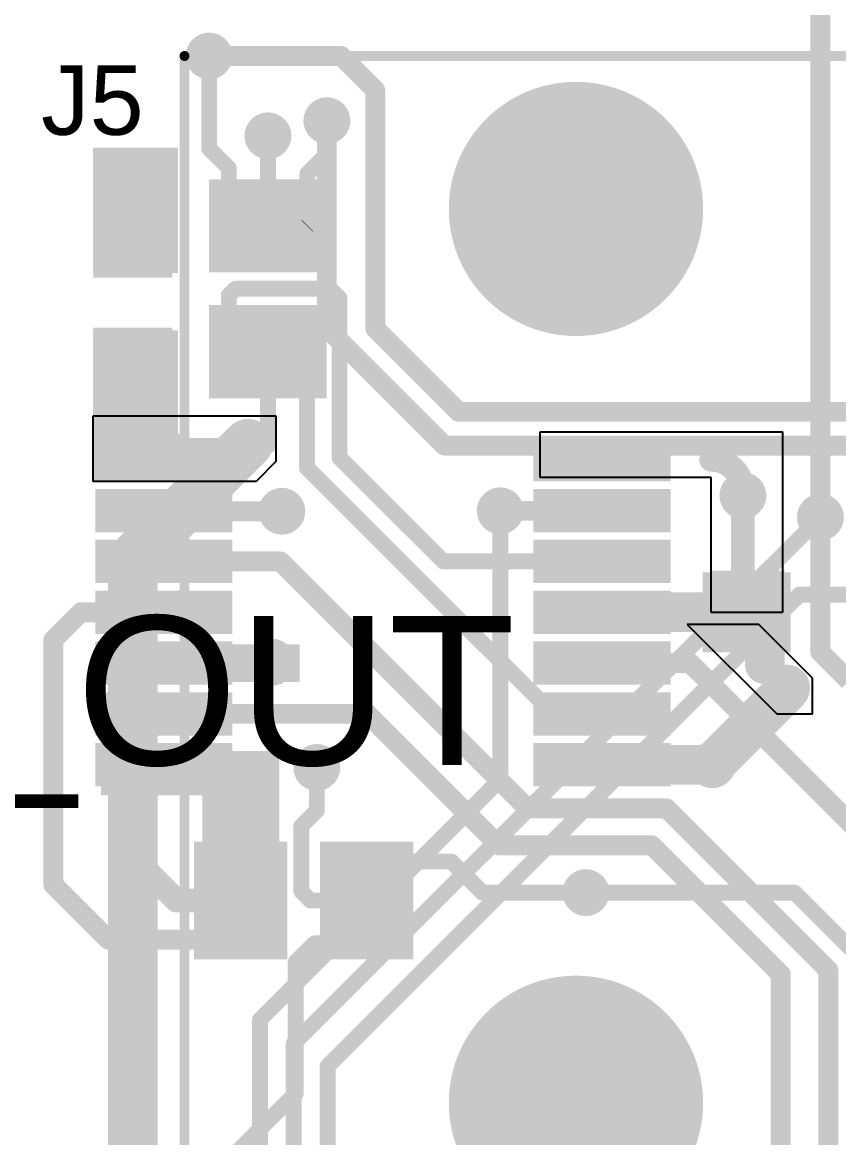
# Model space of a CAD drawing. Header units: millimetres. Extents: x -35.7 to 35.7, y -3.2 to 68.2.
# Drawn here: x -25.87 to -15.44, y 18.33 to 32.59 of the extents above; entities that cross this region are included whole.
import ezdxf

# ---------------------------------------------------------------- set-up
doc = ezdxf.new("R2010")
doc.units = ezdxf.units.MM
for name, color, linetype in [('BottomLayer', 5, 'Continuous'), ('BottomPaste', 16, 'Continuous'), ('BottomSolder', 6, 'Continuous'), ('PadHoleLayer', 156, 'Continuous'), ('TopLayer', 1, 'Continuous'), ('TopOverlay', 2, 'Continuous'), ('TopSolder', 216, 'Continuous'), ('ViaHoleLayer', 16, 'Continuous')]:
    doc.layers.add(name, color=color, linetype=linetype)
doc.styles.add('Arial', font='', dxfattribs={"height": 0.2})
doc.styles.get('Arial').set_extended_font_data('Arial')

# ---------------------------------------------------------------- blocks, each defined once
blk = doc.blocks.new('SOT_666_B_10')
at = {"layer": 'BottomLayer'}
for points in [[(-1.29999994, 0.6499986999999999), (-0.30999938, 0.6499986999999999), (-0.30999938, 0.3499993), (-1.29999994, 0.3499993)], [(0.30999938, 0.6499986999999999), (1.29999994, 0.6499986999999999), (1.29999994, 0.3499993), (0.30999938, 0.3499993)], [(-1.29999994, 0.14999716), (-0.30999938, 0.14999716), (-0.30999938, -0.15000224), (-1.29999994, -0.15000224)], [(0.30999938, 0.1499997), (1.29999994, 0.1499997), (1.29999994, -0.1499997), (0.30999938, -0.1499997)], [(-1.29999994, -0.35000184), (-0.30999938, -0.35000184), (-0.30999938, -0.65000124), (-1.29999994, -0.65000124)], [(0.30999938, -0.35000184), (1.29999994, -0.35000184), (1.29999994, -0.65000124), (0.30999938, -0.65000124)]]:
    blk.add_hatch(color=5, dxfattribs=at).paths.add_polyline_path(points)
at = {"layer": 'BottomPaste'}
for points in [[(-1.29999994, 0.6499986999999999), (-0.30999938, 0.6499986999999999), (-0.30999938, 0.3499993), (-1.29999994, 0.3499993)], [(0.30999938, 0.6499986999999999), (1.29999994, 0.6499986999999999), (1.29999994, 0.3499993), (0.30999938, 0.3499993)], [(-1.29999994, 0.14999716), (-0.30999938, 0.14999716), (-0.30999938, -0.15000224), (-1.29999994, -0.15000224)], [(0.30999938, 0.1499997), (1.29999994, 0.1499997), (1.29999994, -0.1499997), (0.30999938, -0.1499997)], [(-1.29999994, -0.35000184), (-0.30999938, -0.35000184), (-0.30999938, -0.65000124), (-1.29999994, -0.65000124)], [(0.30999938, -0.35000184), (1.29999994, -0.35000184), (1.29999994, -0.65000124), (0.30999938, -0.65000124)]]:
    blk.add_hatch(color=16, dxfattribs=at).paths.add_polyline_path(points)
at = {"layer": 'BottomSolder'}
for points in [[(-1.40159994, 0.7515987), (-0.20839938, 0.7515987), (-0.20839938, 0.2483993), (-1.40159994, 0.2483993)], [(0.20839938, 0.7515987), (1.40159994, 0.7515987), (1.40159994, 0.2483993), (0.20839938, 0.2483993)], [(-1.40159994, 0.25159716), (-0.20839938, 0.25159716), (-0.20839938, -0.25160224), (-1.40159994, -0.25160224)], [(0.20839938, 0.2515997), (1.40159994, 0.2515997), (1.40159994, -0.2515997), (0.20839938, -0.2515997)], [(-1.40159994, -0.24840184), (-0.20839938, -0.24840184), (-0.20839938, -0.75160124), (-1.40159994, -0.75160124)], [(0.20839938, -0.24840184), (1.40159994, -0.24840184), (1.40159994, -0.75160124), (0.20839938, -0.75160124)]]:
    blk.add_hatch(color=6, dxfattribs=at).paths.add_polyline_path(points)
blk = doc.blocks.new('SOT_666_B_11')
at = {"layer": 'BottomLayer'}
for points in [[(-1.29999994, 0.6499986999999999), (-0.30999938, 0.6499986999999999), (-0.30999938, 0.3499993), (-1.29999994, 0.3499993)], [(0.30999938, 0.6499986999999999), (1.29999994, 0.6499986999999999), (1.29999994, 0.3499993), (0.30999938, 0.3499993)], [(-1.29999994, 0.14999716), (-0.30999938, 0.14999716), (-0.30999938, -0.15000224), (-1.29999994, -0.15000224)], [(0.30999938, 0.1499997), (1.29999994, 0.1499997), (1.29999994, -0.1499997), (0.30999938, -0.1499997)], [(-1.29999994, -0.35000184), (-0.30999938, -0.35000184), (-0.30999938, -0.65000124), (-1.29999994, -0.65000124)], [(0.30999938, -0.35000184), (1.29999994, -0.35000184), (1.29999994, -0.65000124), (0.30999938, -0.65000124)]]:
    blk.add_hatch(color=5, dxfattribs=at).paths.add_polyline_path(points)
at = {"layer": 'BottomPaste'}
for points in [[(-1.29999994, 0.6499986999999999), (-0.30999938, 0.6499986999999999), (-0.30999938, 0.3499993), (-1.29999994, 0.3499993)], [(0.30999938, 0.6499986999999999), (1.29999994, 0.6499986999999999), (1.29999994, 0.3499993), (0.30999938, 0.3499993)], [(-1.29999994, 0.14999716), (-0.30999938, 0.14999716), (-0.30999938, -0.15000224), (-1.29999994, -0.15000224)], [(0.30999938, 0.1499997), (1.29999994, 0.1499997), (1.29999994, -0.1499997), (0.30999938, -0.1499997)], [(-1.29999994, -0.35000184), (-0.30999938, -0.35000184), (-0.30999938, -0.65000124), (-1.29999994, -0.65000124)], [(0.30999938, -0.35000184), (1.29999994, -0.35000184), (1.29999994, -0.65000124), (0.30999938, -0.65000124)]]:
    blk.add_hatch(color=16, dxfattribs=at).paths.add_polyline_path(points)
at = {"layer": 'BottomSolder'}
for points in [[(-1.40159994, 0.7515987), (-0.20839938, 0.7515987), (-0.20839938, 0.2483993), (-1.40159994, 0.2483993)], [(0.20839938, 0.7515987), (1.40159994, 0.7515987), (1.40159994, 0.2483993), (0.20839938, 0.2483993)], [(-1.40159994, 0.25159716), (-0.20839938, 0.25159716), (-0.20839938, -0.25160224), (-1.40159994, -0.25160224)], [(0.20839938, 0.2515997), (1.40159994, 0.2515997), (1.40159994, -0.2515997), (0.20839938, -0.2515997)], [(-1.40159994, -0.24840184), (-0.20839938, -0.24840184), (-0.20839938, -0.75160124), (-1.40159994, -0.75160124)], [(0.20839938, -0.24840184), (1.40159994, -0.24840184), (1.40159994, -0.75160124), (0.20839938, -0.75160124)]]:
    blk.add_hatch(color=6, dxfattribs=at).paths.add_polyline_path(points)
blk = doc.blocks.new('SN74LVTH125PWR_B_25')
at = {"layer": 'BottomLayer'}
for points in [[(-3.57499666, 2.12499829), (-2.02499722, 2.12499829), (-2.02499722, 1.77499899), (-3.57499666, 1.77499899)], [(2.0250023, 2.12499829), (3.575001739999999, 2.12499829), (3.575001739999999, 1.77499899), (2.0250023, 1.77499899)], [(-3.57499666, 1.47499959), (-2.02499722, 1.47499959), (-2.02499722, 1.12500029), (-3.57499666, 1.12500029)], [(2.0250023, 1.47499705), (3.575001739999999, 1.47499705), (3.575001739999999, 1.12499775), (2.0250023, 1.12499775)], [(-3.57499666, 0.82499835), (-2.02499722, 0.82499835), (-2.02499722, 0.4749990499999999), (-3.57499666, 0.4749990499999999)], [(2.0250023, 0.82499835), (3.575001739999999, 0.82499835), (3.575001739999999, 0.4749990499999999), (2.0250023, 0.4749990499999999)], [(-3.57499666, 0.17499965), (-2.02499722, 0.17499965), (-2.02499722, -0.17499965), (-3.57499666, -0.17499965)], [(2.0250023, 0.17499711), (3.575001739999999, 0.17499711), (3.575001739999999, -0.17500219), (2.0250023, -0.17500219)], [(-3.57499666, -0.47500159), (-2.02499722, -0.47500159), (-2.02499722, -0.8250008899999999), (-3.57499666, -0.8250008899999999)], [(2.0250023, -0.47500159), (3.575001739999999, -0.47500159), (3.575001739999999, -0.8250008899999999), (2.0250023, -0.8250008899999999)], [(-3.57499666, -1.12500029), (-2.02499722, -1.12500029), (-2.02499722, -1.47499959), (-3.57499666, -1.47499959)], [(2.0250023, -1.12500283), (3.575001739999999, -1.12500283), (3.575001739999999, -1.47500213), (2.0250023, -1.47500213)], [(-3.57499666, -1.77500153), (-2.02499722, -1.77500153), (-2.02499722, -2.12500083), (-3.57499666, -2.12500083)], [(2.0250023, -1.77500153), (3.575001739999999, -1.77500153), (3.575001739999999, -2.12500083), (2.0250023, -2.12500083)]]:
    blk.add_hatch(color=5, dxfattribs=at).paths.add_polyline_path(points)
at = {"layer": 'BottomPaste'}
for points in [[(-3.57499666, 2.12499829), (-2.02499722, 2.12499829), (-2.02499722, 1.77499899), (-3.57499666, 1.77499899)], [(2.0250023, 2.12499829), (3.575001739999999, 2.12499829), (3.575001739999999, 1.77499899), (2.0250023, 1.77499899)], [(-3.57499666, 1.47499959), (-2.02499722, 1.47499959), (-2.02499722, 1.12500029), (-3.57499666, 1.12500029)], [(2.0250023, 1.47499705), (3.575001739999999, 1.47499705), (3.575001739999999, 1.12499775), (2.0250023, 1.12499775)], [(-3.57499666, 0.82499835), (-2.02499722, 0.82499835), (-2.02499722, 0.4749990499999999), (-3.57499666, 0.4749990499999999)], [(2.0250023, 0.82499835), (3.575001739999999, 0.82499835), (3.575001739999999, 0.4749990499999999), (2.0250023, 0.4749990499999999)], [(-3.57499666, 0.17499965), (-2.02499722, 0.17499965), (-2.02499722, -0.17499965), (-3.57499666, -0.17499965)], [(2.0250023, 0.17499711), (3.575001739999999, 0.17499711), (3.575001739999999, -0.17500219), (2.0250023, -0.17500219)], [(-3.57499666, -0.47500159), (-2.02499722, -0.47500159), (-2.02499722, -0.8250008899999999), (-3.57499666, -0.8250008899999999)], [(2.0250023, -0.47500159), (3.575001739999999, -0.47500159), (3.575001739999999, -0.8250008899999999), (2.0250023, -0.8250008899999999)], [(-3.57499666, -1.12500029), (-2.02499722, -1.12500029), (-2.02499722, -1.47499959), (-3.57499666, -1.47499959)], [(2.0250023, -1.12500283), (3.575001739999999, -1.12500283), (3.575001739999999, -1.47500213), (2.0250023, -1.47500213)], [(-3.57499666, -1.77500153), (-2.02499722, -1.77500153), (-2.02499722, -2.12500083), (-3.57499666, -2.12500083)], [(2.0250023, -1.77500153), (3.575001739999999, -1.77500153), (3.575001739999999, -2.12500083), (2.0250023, -2.12500083)]]:
    blk.add_hatch(color=16, dxfattribs=at).paths.add_polyline_path(points)
at = {"layer": 'BottomSolder'}
for points in [[(-3.67659666, 2.22659829), (-1.92339722, 2.22659829), (-1.92339722, 1.67339899), (-3.67659666, 1.67339899)], [(1.9234023, 2.22659829), (3.67660174, 2.22659829), (3.67660174, 1.67339899), (1.9234023, 1.67339899)], [(-3.67659666, 1.57659959), (-1.92339722, 1.57659959), (-1.92339722, 1.02340029), (-3.67659666, 1.02340029)], [(1.9234023, 1.57659705), (3.67660174, 1.57659705), (3.67660174, 1.02339775), (1.9234023, 1.02339775)], [(-3.67659666, 0.9265983499999999), (-1.92339722, 0.9265983499999999), (-1.92339722, 0.37339905), (-3.67659666, 0.37339905)], [(1.9234023, 0.9265983499999999), (3.67660174, 0.9265983499999999), (3.67660174, 0.37339905), (1.9234023, 0.37339905)], [(-3.67659666, 0.27659965), (-1.92339722, 0.27659965), (-1.92339722, -0.27659965), (-3.67659666, -0.27659965)], [(1.9234023, 0.27659711), (3.67660174, 0.27659711), (3.67660174, -0.27660219), (1.9234023, -0.27660219)], [(-3.67659666, -0.3734015899999999), (-1.92339722, -0.3734015899999999), (-1.92339722, -0.92660089), (-3.67659666, -0.92660089)], [(1.9234023, -0.3734015899999999), (3.67660174, -0.3734015899999999), (3.67660174, -0.92660089), (1.9234023, -0.92660089)], [(-3.67659666, -1.02340029), (-1.92339722, -1.02340029), (-1.92339722, -1.57659959), (-3.67659666, -1.57659959)], [(1.9234023, -1.02340283), (3.67660174, -1.02340283), (3.67660174, -1.57660213), (1.9234023, -1.57660213)], [(-3.67659666, -1.67340153), (-1.92339722, -1.67340153), (-1.92339722, -2.22660083), (-3.67659666, -2.22660083)], [(1.9234023, -1.67340153), (3.67660174, -1.67340153), (3.67660174, -2.22660083), (1.9234023, -2.22660083)]]:
    blk.add_hatch(color=6, dxfattribs=at).paths.add_polyline_path(points)
blk = doc.blocks.new('SOT_23_B_26')
at = {"layer": 'BottomLayer'}
for points in [[(-1.36000109, 1.46000089), (-0.54000019, 1.46000089), (-0.54000019, 0.54000019), (-1.36000109, 0.54000019)], [(0.54000019, 1.46000089), (1.36000109, 1.46000089), (1.36000109, 0.54000019), (0.54000019, 0.54000019)], [(-0.41000045, -0.54000019), (0.41000045, -0.54000019), (0.41000045, -1.46000089), (-0.41000045, -1.46000089)]]:
    blk.add_hatch(color=5, dxfattribs=at).paths.add_polyline_path(points)
at = {"layer": 'BottomPaste'}
for points in [[(-1.36000109, 1.46000089), (-0.54000019, 1.46000089), (-0.54000019, 0.54000019), (-1.36000109, 0.54000019)], [(0.54000019, 1.46000089), (1.36000109, 1.46000089), (1.36000109, 0.54000019), (0.54000019, 0.54000019)], [(-0.41000045, -0.54000019), (0.41000045, -0.54000019), (0.41000045, -1.46000089), (-0.41000045, -1.46000089)]]:
    blk.add_hatch(color=16, dxfattribs=at).paths.add_polyline_path(points)
at = {"layer": 'BottomSolder'}
for points in [[(-1.46160109, 1.56160089), (-0.43840019, 1.56160089), (-0.43840019, 0.43840019), (-1.46160109, 0.43840019)], [(0.43840019, 1.56160089), (1.46160109, 1.56160089), (1.46160109, 0.43840019), (0.43840019, 0.43840019)], [(-0.51160045, -0.43840019), (0.51160045, -0.43840019), (0.51160045, -1.56160089), (-0.51160045, -1.56160089)]]:
    blk.add_hatch(color=6, dxfattribs=at).paths.add_polyline_path(points)
blk = doc.blocks.new('0855115001_58')
at = {"layer": 'BottomSolder'}
h = blk.add_hatch(color=6, dxfattribs=at)
edge = h.paths.add_edge_path()
edge.add_arc((-5.715, -4.444999999999999), 0.1016, 0, 360)
h = blk.add_hatch(color=6, dxfattribs=at)
edge = h.paths.add_edge_path()
edge.add_arc((5.715, -4.444999999999999), 0.1016, 0, 360)
at = {"layer": 'PadHoleLayer'}
h = blk.add_hatch(color=156, dxfattribs=at)
edge = h.paths.add_edge_path()
edge.add_arc((-5.715, -4.444999999999999), 1.62500056, 0, 360)
h = blk.add_hatch(color=156, dxfattribs=at)
edge = h.paths.add_edge_path()
edge.add_arc((5.715, -4.444999999999999), 1.62500056, 0, 360)
at = {"layer": 'TopSolder'}
h = blk.add_hatch(color=216, dxfattribs=at)
edge = h.paths.add_edge_path()
edge.add_arc((-5.715, -4.444999999999999), 0.1016, 0, 360)
h = blk.add_hatch(color=216, dxfattribs=at)
edge = h.paths.add_edge_path()
edge.add_arc((5.715, -4.444999999999999), 0.1016, 0, 360)
at = {"layer": 'TopOverlay', "const_width": 0.127}
for points in [[(-7.670799999999999, -9.448799999999999), (-7.670799999999999, 5.715)], [(7.6454, -9.448799999999999), (-7.670799999999999, -9.448799999999999)]]:
    blk.add_lwpolyline(points, dxfattribs=at)
at = {"layer": 'TopOverlay', "const_width": 0.0635}
blk.add_lwpolyline([(-7.70255, -9.448799999999999, 1), (-7.63905, -9.448799999999999, 1)], format="xyb", close=True, dxfattribs=at)
blk.add_lwpolyline([(-7.70255, -9.448799999999999, 1), (-7.63905, -9.448799999999999, 1)], format="xyb", close=True, dxfattribs=at)
blk = doc.blocks.new('CAP_0603_B_86')
at = {"layer": 'BottomLayer'}
for points in [[(-1.143, -0.4445), (-1.143, 0.4445), (-0.3809999999999999, 0.4445), (-0.3809999999999999, -0.4445)], [(0.3809999999999999, -0.4445), (0.3809999999999999, 0.4445), (1.143, 0.4445), (1.143, -0.4445)]]:
    blk.add_hatch(color=5, dxfattribs=at).paths.add_polyline_path(points)
at = {"layer": 'BottomPaste'}
for points in [[(-1.143, -0.4445), (-1.143, 0.4445), (-0.3809999999999999, 0.4445), (-0.3809999999999999, -0.4445)], [(0.3809999999999999, -0.4445), (0.3809999999999999, 0.4445), (1.143, 0.4445), (1.143, -0.4445)]]:
    blk.add_hatch(color=16, dxfattribs=at).paths.add_polyline_path(points)
at = {"layer": 'BottomSolder'}
for points in [[(-1.20299988, -0.50449988), (-1.20299988, 0.50449988), (-0.3210001199999999, 0.50449988), (-0.3210001199999999, -0.50449988)], [(0.3210001199999999, -0.50449988), (0.3210001199999999, 0.50449988), (1.20299988, 0.50449988), (1.20299988, -0.50449988)]]:
    blk.add_hatch(color=6, dxfattribs=at).paths.add_polyline_path(points)

msp = doc.modelspace()

# ---------------------------------------------------------------- hatches: boundary and pattern name
at = {"layer": 'BottomLayer'}
h = msp.add_hatch(color=5, dxfattribs=at)
edge = h.paths.add_edge_path()
edge.add_arc((-23.4848146, 32.1612006), 0.2999994, 0, 360)
h = msp.add_hatch(color=5, dxfattribs=at)
edge = h.paths.add_edge_path()
edge.add_arc((-21.97963854, 31.33382608), 0.2999994, 0, 360)
h = msp.add_hatch(color=5, dxfattribs=at)
edge = h.paths.add_edge_path()
edge.add_arc((-22.73300254, 31.14039746), 0.2999994, 0, 360)
for points in [[(-23.8840137, 29.38779746), (-23.8840137, 30.98799746), (-24.96819746, 30.98799746), (-24.96819746, 29.38779746)], [(-23.88401624, 26.72299202), (-23.88401624, 28.65119746), (-24.9682, 28.65119746), (-24.9682, 26.72299202)], [(-17.0688, 24.638), (-16.129, 24.638), (-16.129, 25.5778), (-17.0688, 25.5778)], [(-24.8666, 24.1554), (-22.3266, 24.1554), (-22.3266, 24.638), (-24.8666, 24.638)], [(-24.8666, 22.7076), (-22.58580192, 22.7076), (-22.58580192, 23.2732072), (-24.8666, 23.2732072)], [(-23.5712, 21.71140184), (-22.58580192, 21.71140184), (-22.58580192, 23.2732072), (-23.5712, 23.2732072)], [(-20.97579498, 21.0114007), (-22.03978574, 21.0114007), (-22.03978574, 20.67560254), (-20.97579498, 20.67560254)]]:
    msp.add_hatch(color=5, dxfattribs=at).paths.add_polyline_path(points)
h = msp.add_hatch(color=5, dxfattribs=at)
edge = h.paths.add_edge_path()
edge.add_arc((-24.4348, 30.6324), 0.2999994, 0, 360)
h = msp.add_hatch(color=5, dxfattribs=at)
edge = h.paths.add_edge_path()
edge.add_arc((-22.987, 27.2034), 0.2999994, 0, 360)
h = msp.add_hatch(color=5, dxfattribs=at)
edge = h.paths.add_edge_path()
edge.add_arc((-16.6624, 26.53977166), 0.2999994, 0, 360)
h = msp.add_hatch(color=5, dxfattribs=at)
edge = h.paths.add_edge_path()
edge.add_arc((-22.5552, 26.3398), 0.2999994, 0, 360)
h = msp.add_hatch(color=5, dxfattribs=at)
edge = h.paths.add_edge_path()
edge.add_arc((-19.76413116, 26.34527624), 0.2999994, 0, 360)
h = msp.add_hatch(color=5, dxfattribs=at)
edge = h.paths.add_edge_path()
edge.add_arc((-15.6718, 26.2636), 0.2999994, 0, 360)
h = msp.add_hatch(color=5, dxfattribs=at)
edge = h.paths.add_edge_path()
edge.add_arc((-22.6822, 24.4094), 0.2999994, 0, 360)
h = msp.add_hatch(color=5, dxfattribs=at)
edge = h.paths.add_edge_path()
edge.add_arc((-16.1036, 24.0792), 0.2999994, 0, 360)
h = msp.add_hatch(color=5, dxfattribs=at)
edge = h.paths.add_edge_path()
edge.add_arc((-17.05250336, 23.09820882), 0.2999994, 0, 360)
h = msp.add_hatch(color=5, dxfattribs=at)
edge = h.paths.add_edge_path()
edge.add_arc((-22.10799998, 23.0632), 0.2999994, 0, 360)
h = msp.add_hatch(color=5, dxfattribs=at)
edge = h.paths.add_edge_path()
edge.add_arc((-24.4602, 21.9202), 0.2999994, 0, 360)
h = msp.add_hatch(color=5, dxfattribs=at)
edge = h.paths.add_edge_path()
edge.add_arc((-18.669, 21.463), 0.2999994, 0, 360)
at = {"layer": 'BottomSolder'}
h = msp.add_hatch(color=6, dxfattribs=at)
edge = h.paths.add_edge_path()
edge.add_arc((-23.4848146, 32.1612006), 0.1499997, 0, 360)
h = msp.add_hatch(color=6, dxfattribs=at)
edge = h.paths.add_edge_path()
edge.add_arc((-21.97963854, 31.33382608), 0.1499997, 0, 360)
h = msp.add_hatch(color=6, dxfattribs=at)
edge = h.paths.add_edge_path()
edge.add_arc((-22.73300254, 31.14039746), 0.1499997, 0, 360)
h = msp.add_hatch(color=6, dxfattribs=at)
edge = h.paths.add_edge_path()
edge.add_arc((-24.4348, 30.6324), 0.1499997, 0, 360)
h = msp.add_hatch(color=6, dxfattribs=at)
edge = h.paths.add_edge_path()
edge.add_arc((-22.987, 27.2034), 0.1499997, 0, 360)
h = msp.add_hatch(color=6, dxfattribs=at)
edge = h.paths.add_edge_path()
edge.add_arc((-16.6624, 26.53977166), 0.1499997, 0, 360)
h = msp.add_hatch(color=6, dxfattribs=at)
edge = h.paths.add_edge_path()
edge.add_arc((-22.5552, 26.3398), 0.1499997, 0, 360)
h = msp.add_hatch(color=6, dxfattribs=at)
edge = h.paths.add_edge_path()
edge.add_arc((-19.76413116, 26.34527624), 0.1499997, 0, 360)
h = msp.add_hatch(color=6, dxfattribs=at)
edge = h.paths.add_edge_path()
edge.add_arc((-15.6718, 26.2636), 0.1499997, 0, 360)
h = msp.add_hatch(color=6, dxfattribs=at)
edge = h.paths.add_edge_path()
edge.add_arc((-22.6822, 24.4094), 0.1499997, 0, 360)
h = msp.add_hatch(color=6, dxfattribs=at)
edge = h.paths.add_edge_path()
edge.add_arc((-16.1036, 24.0792), 0.1499997, 0, 360)
h = msp.add_hatch(color=6, dxfattribs=at)
edge = h.paths.add_edge_path()
edge.add_arc((-22.10799998, 23.0632), 0.1499997, 0, 360)
h = msp.add_hatch(color=6, dxfattribs=at)
edge = h.paths.add_edge_path()
edge.add_arc((-17.05250336, 23.09820882), 0.1499997, 0, 360)
h = msp.add_hatch(color=6, dxfattribs=at)
edge = h.paths.add_edge_path()
edge.add_arc((-24.4602, 21.9202), 0.1499997, 0, 360)
h = msp.add_hatch(color=6, dxfattribs=at)
edge = h.paths.add_edge_path()
edge.add_arc((-18.669, 21.463), 0.1499997, 0, 360)
at = {"layer": 'TopLayer'}
h = msp.add_hatch(color=1, dxfattribs=at)
edge = h.paths.add_edge_path()
edge.add_arc((-23.4848146, 32.1612006), 0.2999994, 0, 360)
h = msp.add_hatch(color=1, dxfattribs=at)
edge = h.paths.add_edge_path()
edge.add_arc((-21.97963854, 31.33382608), 0.2999994, 0, 360)
h = msp.add_hatch(color=1, dxfattribs=at)
edge = h.paths.add_edge_path()
edge.add_arc((-22.73300254, 31.14039746), 0.2999994, 0, 360)
h = msp.add_hatch(color=1, dxfattribs=at)
edge = h.paths.add_edge_path()
edge.add_arc((-24.4348, 30.6324), 0.2999994, 0, 360)
h = msp.add_hatch(color=1, dxfattribs=at)
edge = h.paths.add_edge_path()
edge.add_arc((-22.987, 27.2034), 0.2999994, 0, 360)
h = msp.add_hatch(color=1, dxfattribs=at)
edge = h.paths.add_edge_path()
edge.add_arc((-16.6624, 26.53977166), 0.2999994, 0, 360)
h = msp.add_hatch(color=1, dxfattribs=at)
edge = h.paths.add_edge_path()
edge.add_arc((-22.5552, 26.3398), 0.2999994, 0, 360)
h = msp.add_hatch(color=1, dxfattribs=at)
edge = h.paths.add_edge_path()
edge.add_arc((-19.76413116, 26.34527624), 0.2999994, 0, 360)
h = msp.add_hatch(color=1, dxfattribs=at)
edge = h.paths.add_edge_path()
edge.add_arc((-15.6718, 26.2636), 0.2999994, 0, 360)
h = msp.add_hatch(color=1, dxfattribs=at)
edge = h.paths.add_edge_path()
edge.add_arc((-22.6822, 24.4094), 0.2999994, 0, 360)
h = msp.add_hatch(color=1, dxfattribs=at)
edge = h.paths.add_edge_path()
edge.add_arc((-16.1036, 24.0792), 0.2999994, 0, 360)
h = msp.add_hatch(color=1, dxfattribs=at)
edge = h.paths.add_edge_path()
edge.add_arc((-17.05250336, 23.09820882), 0.2999994, 0, 360)
h = msp.add_hatch(color=1, dxfattribs=at)
edge = h.paths.add_edge_path()
edge.add_arc((-22.10799998, 23.0632), 0.2999994, 0, 360)
h = msp.add_hatch(color=1, dxfattribs=at)
edge = h.paths.add_edge_path()
edge.add_arc((-24.4602, 21.9202), 0.2999994, 0, 360)
h = msp.add_hatch(color=1, dxfattribs=at)
edge = h.paths.add_edge_path()
edge.add_arc((-18.669, 21.463), 0.2999994, 0, 360)
at = {"layer": 'TopSolder'}
h = msp.add_hatch(color=216, dxfattribs=at)
edge = h.paths.add_edge_path()
edge.add_arc((-23.4848146, 32.1612006), 0.1499997, 0, 360)
h = msp.add_hatch(color=216, dxfattribs=at)
edge = h.paths.add_edge_path()
edge.add_arc((-21.97963854, 31.33382608), 0.1499997, 0, 360)
h = msp.add_hatch(color=216, dxfattribs=at)
edge = h.paths.add_edge_path()
edge.add_arc((-22.73300254, 31.14039746), 0.1499997, 0, 360)
h = msp.add_hatch(color=216, dxfattribs=at)
edge = h.paths.add_edge_path()
edge.add_arc((-24.4348, 30.6324), 0.1499997, 0, 360)
h = msp.add_hatch(color=216, dxfattribs=at)
edge = h.paths.add_edge_path()
edge.add_arc((-22.987, 27.2034), 0.1499997, 0, 360)
h = msp.add_hatch(color=216, dxfattribs=at)
edge = h.paths.add_edge_path()
edge.add_arc((-16.6624, 26.53977166), 0.1499997, 0, 360)
h = msp.add_hatch(color=216, dxfattribs=at)
edge = h.paths.add_edge_path()
edge.add_arc((-22.5552, 26.3398), 0.1499997, 0, 360)
h = msp.add_hatch(color=216, dxfattribs=at)
edge = h.paths.add_edge_path()
edge.add_arc((-19.76413116, 26.34527624), 0.1499997, 0, 360)
h = msp.add_hatch(color=216, dxfattribs=at)
edge = h.paths.add_edge_path()
edge.add_arc((-15.6718, 26.2636), 0.1499997, 0, 360)
h = msp.add_hatch(color=216, dxfattribs=at)
edge = h.paths.add_edge_path()
edge.add_arc((-22.6822, 24.4094), 0.1499997, 0, 360)
h = msp.add_hatch(color=216, dxfattribs=at)
edge = h.paths.add_edge_path()
edge.add_arc((-16.1036, 24.0792), 0.1499997, 0, 360)
h = msp.add_hatch(color=216, dxfattribs=at)
edge = h.paths.add_edge_path()
edge.add_arc((-22.10799998, 23.0632), 0.1499997, 0, 360)
h = msp.add_hatch(color=216, dxfattribs=at)
edge = h.paths.add_edge_path()
edge.add_arc((-17.05250336, 23.09820882), 0.1499997, 0, 360)
h = msp.add_hatch(color=216, dxfattribs=at)
edge = h.paths.add_edge_path()
edge.add_arc((-24.4602, 21.9202), 0.1499997, 0, 360)
h = msp.add_hatch(color=216, dxfattribs=at)
edge = h.paths.add_edge_path()
edge.add_arc((-18.669, 21.463), 0.1499997, 0, 360)
at = {"layer": 'ViaHoleLayer'}
h = msp.add_hatch(color=16, dxfattribs=at)
edge = h.paths.add_edge_path()
edge.add_arc((-23.4848146, 32.1612006), 0.1499997, 0, 360)
h = msp.add_hatch(color=16, dxfattribs=at)
edge = h.paths.add_edge_path()
edge.add_arc((-21.97963854, 31.33382608), 0.1499997, 0, 360)
h = msp.add_hatch(color=16, dxfattribs=at)
edge = h.paths.add_edge_path()
edge.add_arc((-22.73300254, 31.14039746), 0.1499997, 0, 360)
h = msp.add_hatch(color=16, dxfattribs=at)
edge = h.paths.add_edge_path()
edge.add_arc((-24.4348, 30.6324), 0.1499997, 0, 360)
h = msp.add_hatch(color=16, dxfattribs=at)
edge = h.paths.add_edge_path()
edge.add_arc((-22.987, 27.2034), 0.1499997, 0, 360)
h = msp.add_hatch(color=16, dxfattribs=at)
edge = h.paths.add_edge_path()
edge.add_arc((-16.6624, 26.53977166), 0.1499997, 0, 360)
h = msp.add_hatch(color=16, dxfattribs=at)
edge = h.paths.add_edge_path()
edge.add_arc((-22.5552, 26.3398), 0.1499997, 0, 360)
h = msp.add_hatch(color=16, dxfattribs=at)
edge = h.paths.add_edge_path()
edge.add_arc((-19.76413116, 26.34527624), 0.1499997, 0, 360)
h = msp.add_hatch(color=16, dxfattribs=at)
edge = h.paths.add_edge_path()
edge.add_arc((-15.6718, 26.2636), 0.1499997, 0, 360)
h = msp.add_hatch(color=16, dxfattribs=at)
edge = h.paths.add_edge_path()
edge.add_arc((-22.6822, 24.4094), 0.1499997, 0, 360)
h = msp.add_hatch(color=16, dxfattribs=at)
edge = h.paths.add_edge_path()
edge.add_arc((-16.1036, 24.0792), 0.1499997, 0, 360)
h = msp.add_hatch(color=16, dxfattribs=at)
edge = h.paths.add_edge_path()
edge.add_arc((-22.10799998, 23.0632), 0.1499997, 0, 360)
h = msp.add_hatch(color=16, dxfattribs=at)
edge = h.paths.add_edge_path()
edge.add_arc((-17.05250336, 23.09820882), 0.1499997, 0, 360)
h = msp.add_hatch(color=16, dxfattribs=at)
edge = h.paths.add_edge_path()
edge.add_arc((-24.4602, 21.9202), 0.1499997, 0, 360)
h = msp.add_hatch(color=16, dxfattribs=at)
edge = h.paths.add_edge_path()
edge.add_arc((-18.669, 21.463), 0.1499997, 0, 360)

# ---------------------------------------------------------------- linework, layer by layer
at = {"layer": 'BottomLayer'}
for p, q in [((-24.9682, 27.4574), (-24.9682, 27.559)), ((-24.9682, 27.559), (-22.6314, 27.559)), ((-22.6314, 27.559), (-22.6314, 26.9748)), ((-24.9682, 26.7208), (-24.9682, 27.4574)), ((-19.2532, 26.7716), (-19.2532, 27.3558)), ((-19.2532, 27.3558), (-16.1544, 27.3558)), ((-16.1544, 27.3558), (-16.1544, 25.04439746)), ((-22.6314, 26.9748), (-22.88540254, 26.72079746)), ((-22.88540254, 26.72079746), (-24.9682, 26.7208)), ((-17.0688, 26.7716), (-19.2532, 26.7716)), ((-17.0688, 25.04439746), (-17.0688, 26.7716)), ((-16.1544, 25.04439746), (-17.0688, 25.04439746)), ((-16.45919492, 24.89199746), (-17.37360254, 24.892)), ((-17.37360254, 24.892), (-16.23060254, 23.749)), ((-15.77340762, 24.2062), (-16.45919492, 24.89199746)), ((-15.7734, 23.749), (-15.77340762, 24.2062)), ((-16.23060254, 23.749), (-15.7734, 23.749))]:
    msp.add_line(p, q, dxfattribs=at)
for points, const_width in [([(-15.6718, 26.2636), (-15.6718, 36.11879999999999)], 0.254), ([(-23.4848146, 30.9778146), (-23.4848146, 32.1612006)], 0.2032), ([(-21.97963854, 30.9040784), (-21.97963854, 31.33382608)], 0.2032), ([(-22.73300254, 29.98959966), (-22.73300254, 31.14039746)], 0.2032), ([(-23.4848146, 30.9778146), (-23.23300154, 30.72600154)], 0.2032), ([(-22.2287338, 30.65498314), (-21.97963854, 30.9040784)], 0.2032), ([(-23.23300154, 29.98959966), (-23.23300154, 30.72600154)], 0.2032), ([(-22.2287338, 29.99386686), (-22.2287338, 30.65498314)], 0.2032), ([(-24.3332, 29.8323), (-24.3332, 29.93379586)], 0.635), ([(-24.46031938, 29.80667648), (-24.35882352, 29.80667648)], 0.635), ([(-24.46031938, 29.80667648), (-24.4602, 29.8065571)], 0.635), ([(-24.4602, 29.7688), (-24.4602, 29.8065571)], 0.635), ([(-24.35882352, 29.80667648), (-24.3332, 29.8323)], 0.635), ([(-22.233001, 29.98959966), (-22.2287338, 29.99386686)], 0.2032), ([(-23.23300154, 29.10040154), (-23.14880308, 29.1846)], 0.2032), ([(-23.14880308, 29.1846), (-21.93763202, 29.1846)], 0.2032), ([(-21.93763202, 29.1846), (-21.8186, 29.06556798)], 0.2032), ([(-23.23300154, 28.37960034), (-23.23300154, 29.10040154)], 0.2032), ([(-21.8186, 27.0256), (-21.8186, 29.06556798)], 0.2032), ([(-22.733, 27.178), (-22.733, 28.37960034)], 0.2032), ([(-22.233001, 26.89391116), (-22.233001, 28.37960034)], 0.2032), ([(-23.99140744, 27.07080946), (-23.9858169, 27.0764)], 0.5588), ([(-24.06400826, 26.99820864), (-23.99140744, 27.07080946)], 0.3048), ([(-21.8186, 27.0256), (-20.4912087, 25.6982087)], 0.2032), ([(-22.233001, 26.89391116), (-19.10376418, 23.76467434)], 0.2032), ([(-16.6624, 25.4254), (-16.6624, 26.5938)], 0.3048), ([(-24.05559832, 26.3398), (-22.5552, 26.3398)], 0.254), ([(-19.7612, 26.34540832), (-18.56201012, 26.34540832)], 0.254), ([(-18.56201012, 26.39620832), (-18.5140092, 26.3482074)], 0.254), ([(-15.6718, 24.53565324), (-15.6718, 26.2636)], 0.254), ([(-24.06400826, 25.6982087), (-22.57400616, 25.6982087)], 0.254), ([(-22.57400616, 25.6982087), (-19.41520628, 22.53940882)], 0.254), ([(-20.4912087, 25.6982087), (-18.4640093, 25.6982087)], 0.2032), ([(-16.6624, 25.4254), (-16.5989, 25.3619)], 0.2032), ([(-18.4640093, 25.04820746), (-16.65859254, 25.04820746)], 0.508), ([(-16.69284952, 25.12720654), (-16.63622022, 25.07057978)], 0.508), ([(-16.65859254, 25.04820746), (-16.63622022, 25.07057978)], 0.508), ([(-16.63622022, 25.07057978), (-16.5989, 25.1079)], 0.508), ([(-16.63622022, 25.07057978), (-16.61385044, 25.04820746)], 0.508), ([(-16.5989, 25.04820746), (-16.46300746, 25.04820746)], 0.508), ([(-16.46300746, 25.04820746), (-16.383, 24.9682)], 0.508), ([(-25.4762, 24.69600598), (-25.12399598, 25.04821)], 0.254), ([(-25.12399598, 25.04821), (-24.06400826, 25.04821)], 0.254), ([(-16.383, 24.38349454), (-16.383, 24.9682)], 0.508), ([(-25.4762, 21.56460254), (-25.4762, 24.69600598)], 0.254), ([(-15.6718, 24.53565324), (-15.30606032, 24.16991356)], 0.254), ([(-23.9268, 24.3967), (-23.92045, 24.40305)], 0.254), ([(-23.92045, 24.40305), (-22.67585, 24.40305)], 0.254), ([(-22.67585, 24.40305), (-22.6568, 24.384)], 0.254), ([(-22.6568, 24.384), (-22.5552, 24.384)], 0.254), ([(-22.5552, 24.384), (-22.5425, 24.3967)], 0.254), ([(-18.4640093, 24.39820876), (-17.33700622, 24.39820876)], 0.254), ([(-17.33700622, 24.39820876), (-14.9352, 21.99640254)], 0.254), ([(-16.1036, 24.0792), (-16.1036, 24.10409454)], 0.508), ([(-24.06400826, 23.74821006), (-21.46220752, 23.74821006)], 0.254), ([(-21.46220752, 23.74821006), (-19.78179686, 22.0677994)], 0.254), ([(-19.10376418, 23.76467434), (-19.1037083, 23.76461846)], 0.2032), ([(-19.0640081, 23.74820752), (-18.4640093, 23.74820752)], 0.2032), ([(-18.4640093, 23.09820882), (-17.05250336, 23.09820882)], 0.508), ([(-22.10799998, 22.51221304), (-22.10799998, 23.0632)], 0.2032), ([(-22.30639938, 22.31381364), (-22.10799998, 22.51221304)], 0.2032), ([(-19.41520628, 22.53940882), (-17.63720882, 22.53940882)], 0.254), ([(-17.63720882, 22.53940882), (-15.5702, 20.4724)], 0.254), ([(-22.30639938, 21.48043456), (-22.30639938, 22.31381364)], 0.2032), ([(-19.78179686, 22.0677994), (-17.8259994, 22.0677994)], 0.254), ([(-17.8259994, 22.0677994), (-16.1798, 20.4216)], 0.254), ([(-24.4602, 21.9202), (-23.9014, 21.3614)], 0.3048), ([(-21.47080034, 21.86140154), (-20.39007098, 21.86140154)], 0.2032), ([(-20.39007098, 21.86140154), (-19.99166944, 21.463)], 0.2032), ([(-25.4762, 21.56460254), (-24.77299846, 20.861401)], 0.254), ([(-22.30639938, 21.48043456), (-22.18736736, 21.36140254)], 0.2032), ([(-19.99166944, 21.463), (-18.669, 21.463)], 0.2032), ([(-23.9014, 21.3614), (-23.08079966, 21.3614)], 0.3048), ([(-22.18736736, 21.36140254), (-21.47080034, 21.36140254)], 0.2032), ([(-24.77299846, 20.861401), (-23.08079966, 20.861401)], 0.254), ([(-22.3774, 20.574), (-22.1383987, 20.8130013)], 0.2032), ([(-22.1383987, 20.8130013), (-21.51920004, 20.8130013)], 0.2032), ([(-21.51920004, 20.8130013), (-21.47080034, 20.861401)], 0.2032), ([(-22.3774, 18.8976), (-22.3774, 20.574)], 0.2032), ([(-16.1798, 17.2623988), (-16.1798, 20.4216)], 0.254), ([(-15.5702, 16.764), (-15.5702, 20.4724)], 0.254), ([(-24.8158, 16.4592), (-22.3774, 18.8976)], 0.2032)]:
    msp.add_lwpolyline(points, dxfattribs=dict(at, const_width=const_width))
for points, const_width in [([(-23.5356146, 32.1612006, 1), (-23.4340146, 32.1612006, 1)], 0.1016), ([(-22.03043854, 31.33382608, 1), (-21.92883854, 31.33382608, 1)], 0.1016), ([(-22.78380254, 31.14039746, 1), (-22.68220254, 31.14039746, 1)], 0.1016), ([(-23.5356146, 30.9778146, 1), (-23.4340146, 30.9778146, 1)], 0.1016), ([(-23.5356146, 30.9778146, 1), (-23.4340146, 30.9778146, 1)], 0.1016), ([(-22.03043854, 30.9040784, 1), (-21.92883854, 30.9040784, 1)], 0.1016), ([(-22.03043854, 30.9040784, 1), (-21.92883854, 30.9040784, 1)], 0.1016), ([(-23.28380154, 30.72600154, 1), (-23.18220154, 30.72600154, 1)], 0.1016), ([(-23.28380154, 30.72600154, 1), (-23.18220154, 30.72600154, 1)], 0.1016), ([(-22.2795338, 30.65498314, 1), (-22.1779338, 30.65498314, 1)], 0.1016), ([(-22.2795338, 30.65498314, 1), (-22.1779338, 30.65498314, 1)], 0.1016), ([(-24.49195, 29.93379586, 1), (-24.17445, 29.93379586, 1)], 0.3175), ([(-24.61906938, 29.80667648, 1), (-24.30156938, 29.80667648, 1)], 0.3175), ([(-24.61906938, 29.80667648, 1), (-24.30156938, 29.80667648, 1)], 0.3175), ([(-24.61895, 29.8065571, 1), (-24.30145, 29.8065571, 1)], 0.3175), ([(-24.61895, 29.8065571, 1), (-24.30145, 29.8065571, 1)], 0.3175), ([(-24.51757352, 29.80667648, 1), (-24.20007352, 29.80667648, 1)], 0.3175), ([(-24.51757352, 29.80667648, 1), (-24.20007352, 29.80667648, 1)], 0.3175), ([(-24.49195, 29.8323, 1), (-24.17445, 29.8323, 1)], 0.3175), ([(-24.49195, 29.8323, 1), (-24.17445, 29.8323, 1)], 0.3175), ([(-22.2795338, 29.99386686, 1), (-22.1779338, 29.99386686, 1)], 0.1016), ([(-22.2795338, 29.99386686, 1), (-22.1779338, 29.99386686, 1)], 0.1016), ([(-24.61895, 29.7688, 1), (-24.30145, 29.7688, 1)], 0.3175), ([(-23.28380154, 29.98959966, 1), (-23.18220154, 29.98959966, 1)], 0.1016), ([(-22.78380254, 29.98959966, 1), (-22.68220254, 29.98959966, 1)], 0.1016), ([(-22.283801, 29.98959966, 1), (-22.182201, 29.98959966, 1)], 0.1016), ([(-23.19960308, 29.1846, 1), (-23.09800308, 29.1846, 1)], 0.1016), ([(-23.19960308, 29.1846, 1), (-23.09800308, 29.1846, 1)], 0.1016), ([(-21.98843202, 29.1846, 1), (-21.88683202, 29.1846, 1)], 0.1016), ([(-21.98843202, 29.1846, 1), (-21.88683202, 29.1846, 1)], 0.1016), ([(-23.28380154, 29.10040154, 1), (-23.18220154, 29.10040154, 1)], 0.1016), ([(-23.28380154, 29.10040154, 1), (-23.18220154, 29.10040154, 1)], 0.1016), ([(-21.8694, 29.06556798, 1), (-21.7678, 29.06556798, 1)], 0.1016), ([(-21.8694, 29.06556798, 1), (-21.7678, 29.06556798, 1)], 0.1016), ([(-23.28380154, 28.37960034, 1), (-23.18220154, 28.37960034, 1)], 0.1016), ([(-22.7838, 28.37960034, 1), (-22.6822, 28.37960034, 1)], 0.1016), ([(-22.283801, 28.37960034, 1), (-22.182201, 28.37960034, 1)], 0.1016), ([(-24.13110744, 27.07080946, 1), (-23.85170744, 27.07080946, 1)], 0.2794), ([(-24.1255169, 27.0764, 1), (-23.8461169, 27.0764, 1)], 0.2794), ([(-22.7838, 27.178, 1), (-22.6822, 27.178, 1)], 0.1016), ([(-24.14020826, 26.99820864, 1), (-23.98780826, 26.99820864, 1)], 0.1524), ([(-24.06760744, 27.07080946, 1), (-23.91520744, 27.07080946, 1)], 0.1524), ([(-21.8694, 27.0256, 1), (-21.7678, 27.0256, 1)], 0.1016), ([(-21.8694, 27.0256, 1), (-21.7678, 27.0256, 1)], 0.1016), ([(-17.14300864, 26.99820864, 1), (-16.99060864, 26.99820864, 1)], 0.1524), ([(-22.283801, 26.89391116, 1), (-22.182201, 26.89391116, 1)], 0.1016), ([(-22.283801, 26.89391116, 1), (-22.182201, 26.89391116, 1)], 0.1016), ([(-16.7386, 26.5938, 1), (-16.5862, 26.5938, 1)], 0.1524), ([(-16.7386, 26.5938, 1), (-16.5862, 26.5938, 1)], 0.1524), ([(-24.11909832, 26.3398, 1), (-23.99209832, 26.3398, 1)], 0.127), ([(-22.6187, 26.3398, 1), (-22.4917, 26.3398, 1)], 0.127), ([(-19.8247, 26.34540832, 1), (-19.6977, 26.34540832, 1)], 0.127), ([(-18.62551012, 26.39620832, 1), (-18.49851012, 26.39620832, 1)], 0.127), ([(-18.62551012, 26.34540832, 1), (-18.49851012, 26.34540832, 1)], 0.127), ([(-18.5775092, 26.3482074, 1), (-18.4505092, 26.3482074, 1)], 0.127), ([(-15.7353, 26.2636, 1), (-15.6083, 26.2636, 1)], 0.127), ([(-15.7353, 26.2636, 1), (-15.6083, 26.2636, 1)], 0.127), ([(-24.12750826, 25.6982087, 1), (-24.00050826, 25.6982087, 1)], 0.127), ([(-22.63750616, 25.6982087, 1), (-22.51050616, 25.6982087, 1)], 0.127), ([(-22.63750616, 25.6982087, 1), (-22.51050616, 25.6982087, 1)], 0.127), ([(-20.5420087, 25.6982087, 1), (-20.4404087, 25.6982087, 1)], 0.1016), ([(-20.5420087, 25.6982087, 1), (-20.4404087, 25.6982087, 1)], 0.1016), ([(-18.5148093, 25.6982087, 1), (-18.4132093, 25.6982087, 1)], 0.1016), ([(-16.7386, 25.4254, 1), (-16.5862, 25.4254, 1)], 0.1524), ([(-16.7132, 25.4254, 1), (-16.6116, 25.4254, 1)], 0.1016), ([(-16.6497, 25.3619, 1), (-16.5481, 25.3619, 1)], 0.1016), ([(-18.5910093, 25.04820746, 1), (-18.3370093, 25.04820746, 1)], 0.254), ([(-16.81984952, 25.12720654, 1), (-16.56584952, 25.12720654, 1)], 0.254), ([(-16.78559254, 25.04820746, 1), (-16.53159254, 25.04820746, 1)], 0.254), ([(-16.78559254, 25.04820746, 1), (-16.53159254, 25.04820746, 1)], 0.254), ([(-16.76322022, 25.07057978, 1), (-16.50922022, 25.07057978, 1)], 0.254), ([(-16.76322022, 25.07057978, 1), (-16.50922022, 25.07057978, 1)], 0.254), ([(-16.76322022, 25.07057978, 1), (-16.50922022, 25.07057978, 1)], 0.254), ([(-16.76322022, 25.07057978, 1), (-16.50922022, 25.07057978, 1)], 0.254), ([(-16.74085044, 25.04820746, 1), (-16.48685044, 25.04820746, 1)], 0.254), ([(-16.7259, 25.1079, 1), (-16.4719, 25.1079, 1)], 0.254), ([(-16.7259, 25.04820746, 1), (-16.4719, 25.04820746, 1)], 0.254), ([(-16.59000746, 25.04820746, 1), (-16.33600746, 25.04820746, 1)], 0.254), ([(-16.59000746, 25.04820746, 1), (-16.33600746, 25.04820746, 1)], 0.254), ([(-25.18749598, 25.04821, 1), (-25.06049598, 25.04821, 1)], 0.127), ([(-25.18749598, 25.04821, 1), (-25.06049598, 25.04821, 1)], 0.127), ([(-24.12750826, 25.04821, 1), (-24.00050826, 25.04821, 1)], 0.127), ([(-16.51, 24.9682, 1), (-16.256, 24.9682, 1)], 0.254), ([(-16.51, 24.9682, 1), (-16.256, 24.9682, 1)], 0.254), ([(-25.5397, 24.69600598, 1), (-25.4127, 24.69600598, 1)], 0.127), ([(-25.5397, 24.69600598, 1), (-25.4127, 24.69600598, 1)], 0.127), ([(-16.51, 24.38349454, 1), (-16.256, 24.38349454, 1)], 0.254), ([(-15.7353, 24.53565324, 1), (-15.6083, 24.53565324, 1)], 0.127), ([(-15.7353, 24.53565324, 1), (-15.6083, 24.53565324, 1)], 0.127), ([(-23.9903, 24.3967, 1), (-23.8633, 24.3967, 1)], 0.127), ([(-23.98395, 24.40305, 1), (-23.85695, 24.40305, 1)], 0.127), ([(-23.98395, 24.40305, 1), (-23.85695, 24.40305, 1)], 0.127), ([(-22.73935, 24.40305, 1), (-22.61235, 24.40305, 1)], 0.127), ([(-22.73935, 24.40305, 1), (-22.61235, 24.40305, 1)], 0.127), ([(-22.7203, 24.384, 1), (-22.5933, 24.384, 1)], 0.127), ([(-22.7203, 24.384, 1), (-22.5933, 24.384, 1)], 0.127), ([(-22.6187, 24.384, 1), (-22.4917, 24.384, 1)], 0.127), ([(-22.6187, 24.384, 1), (-22.4917, 24.384, 1)], 0.127), ([(-22.606, 24.3967, 1), (-22.479, 24.3967, 1)], 0.127), ([(-18.5275093, 24.39820876, 1), (-18.4005093, 24.39820876, 1)], 0.127), ([(-17.40050622, 24.39820876, 1), (-17.27350622, 24.39820876, 1)], 0.127), ([(-17.40050622, 24.39820876, 1), (-17.27350622, 24.39820876, 1)], 0.127), ([(-16.2306, 24.10409454, 1), (-15.9766, 24.10409454, 1)], 0.254), ([(-16.2306, 24.0792, 1), (-15.9766, 24.0792, 1)], 0.254), ([(-24.12750826, 23.74821006, 1), (-24.00050826, 23.74821006, 1)], 0.127), ([(-21.52570752, 23.74821006, 1), (-21.39870752, 23.74821006, 1)], 0.127), ([(-21.52570752, 23.74821006, 1), (-21.39870752, 23.74821006, 1)], 0.127), ([(-19.15456672, 23.76467434, 1), (-19.05296672, 23.76467434, 1)], 0.1016), ([(-19.15456418, 23.76467434, 1), (-19.05296418, 23.76467434, 1)], 0.1016), ([(-19.15456418, 23.76467434, 1), (-19.05296418, 23.76467434, 1)], 0.1016), ([(-19.1545083, 23.76461846, 1), (-19.0529083, 23.76461846, 1)], 0.1016), ([(-19.1545083, 23.76461846, 1), (-19.0529083, 23.76461846, 1)], 0.1016), ([(-19.1545083, 23.76461846, 1), (-19.0529083, 23.76461846, 1)], 0.1016), ([(-19.1148081, 23.74820752, 1), (-19.0132081, 23.74820752, 1)], 0.1016), ([(-19.1148081, 23.74820752, 1), (-19.0132081, 23.74820752, 1)], 0.1016), ([(-18.5148093, 23.74820752, 1), (-18.4132093, 23.74820752, 1)], 0.1016), ([(-18.5910093, 23.09820882, 1), (-18.3370093, 23.09820882, 1)], 0.254), ([(-17.17950336, 23.09820882, 1), (-16.92550336, 23.09820882, 1)], 0.254), ([(-22.15879998, 23.0632, 1), (-22.05719998, 23.0632, 1)], 0.1016), ([(-22.15879998, 22.51221304, 1), (-22.05719998, 22.51221304, 1)], 0.1016), ([(-22.15879998, 22.51221304, 1), (-22.05719998, 22.51221304, 1)], 0.1016), ([(-19.47870628, 22.53940882, 1), (-19.35170628, 22.53940882, 1)], 0.127), ([(-19.47870628, 22.53940882, 1), (-19.35170628, 22.53940882, 1)], 0.127), ([(-17.70070882, 22.53940882, 1), (-17.57370882, 22.53940882, 1)], 0.127), ([(-17.70070882, 22.53940882, 1), (-17.57370882, 22.53940882, 1)], 0.127), ([(-22.35719938, 22.31381364, 1), (-22.25559938, 22.31381364, 1)], 0.1016), ([(-22.35719938, 22.31381364, 1), (-22.25559938, 22.31381364, 1)], 0.1016), ([(-19.84529686, 22.0677994, 1), (-19.71829686, 22.0677994, 1)], 0.127), ([(-19.84529686, 22.0677994, 1), (-19.71829686, 22.0677994, 1)], 0.127), ([(-17.8894994, 22.0677994, 1), (-17.7624994, 22.0677994, 1)], 0.127), ([(-17.8894994, 22.0677994, 1), (-17.7624994, 22.0677994, 1)], 0.127), ([(-24.5364, 21.9202, 1), (-24.384, 21.9202, 1)], 0.1524), ([(-21.52160034, 21.86140154, 1), (-21.42000034, 21.86140154, 1)], 0.1016), ([(-20.44087098, 21.86140154, 1), (-20.33927098, 21.86140154, 1)], 0.1016), ([(-20.44087098, 21.86140154, 1), (-20.33927098, 21.86140154, 1)], 0.1016), ([(-25.5397, 21.56460254, 1), (-25.4127, 21.56460254, 1)], 0.127), ([(-25.5397, 21.56460254, 1), (-25.4127, 21.56460254, 1)], 0.127), ([(-22.35719938, 21.48043456, 1), (-22.25559938, 21.48043456, 1)], 0.1016), ([(-22.35719938, 21.48043456, 1), (-22.25559938, 21.48043456, 1)], 0.1016), ([(-20.04246944, 21.463, 1), (-19.94086944, 21.463, 1)], 0.1016), ([(-20.04246944, 21.463, 1), (-19.94086944, 21.463, 1)], 0.1016), ([(-18.7198, 21.463, 1), (-18.6182, 21.463, 1)], 0.1016), ([(-23.9776, 21.3614, 1), (-23.8252, 21.3614, 1)], 0.1524), ([(-23.9776, 21.3614, 1), (-23.8252, 21.3614, 1)], 0.1524), ([(-23.15699966, 21.3614, 1), (-23.00459966, 21.3614, 1)], 0.1524), ([(-22.23816736, 21.36140254, 1), (-22.13656736, 21.36140254, 1)], 0.1016), ([(-22.23816736, 21.36140254, 1), (-22.13656736, 21.36140254, 1)], 0.1016), ([(-21.52160034, 21.36140254, 1), (-21.42000034, 21.36140254, 1)], 0.1016), ([(-24.83649846, 20.861401, 1), (-24.70949846, 20.861401, 1)], 0.127), ([(-24.83649846, 20.861401, 1), (-24.70949846, 20.861401, 1)], 0.127), ([(-23.14429966, 20.861401, 1), (-23.01729966, 20.861401, 1)], 0.127), ([(-22.1891987, 20.8130013, 1), (-22.0875987, 20.8130013, 1)], 0.1016), ([(-22.1891987, 20.8130013, 1), (-22.0875987, 20.8130013, 1)], 0.1016), ([(-21.57000004, 20.8130013, 1), (-21.46840004, 20.8130013, 1)], 0.1016), ([(-21.57000004, 20.8130013, 1), (-21.46840004, 20.8130013, 1)], 0.1016), ([(-21.52160034, 20.861401, 1), (-21.42000034, 20.861401, 1)], 0.1016), ([(-22.4282, 20.574, 1), (-22.3266, 20.574, 1)], 0.1016), ([(-22.4282, 20.574, 1), (-22.3266, 20.574, 1)], 0.1016), ([(-16.2433, 20.4216, 1), (-16.1163, 20.4216, 1)], 0.127), ([(-16.2433, 20.4216, 1), (-16.1163, 20.4216, 1)], 0.127), ([(-15.6337, 20.4724, 1), (-15.5067, 20.4724, 1)], 0.127), ([(-15.6337, 20.4724, 1), (-15.5067, 20.4724, 1)], 0.127), ([(-22.4282, 18.8976, 1), (-22.3266, 18.8976, 1)], 0.1016), ([(-22.4282, 18.8976, 1), (-22.3266, 18.8976, 1)], 0.1016)]:
    msp.add_lwpolyline(points, format="xyb", close=True, dxfattribs=dict(at, const_width=const_width))
for points, const_width in [([(-17.06680864, 26.99820864, -0.4142135623730951), (-16.6624, 26.5938)], 0.3048), ([(-19.1037083, 23.76461846, -0.0003541834044518), (-19.10376672, 23.76467434)], 0.2032), ([(-19.0640081, 23.74820752, -0.1985441962468121), (-19.1037083, 23.76461846)], 0.2032)]:
    msp.add_lwpolyline(points, format="xyb", dxfattribs=dict(at, const_width=const_width))
at = {"layer": 'TopLayer'}
for points, const_width in [([(-23.4848146, 32.1612006), (-21.7980006, 32.1612006)], 0.254), ([(-21.7980006, 32.1612006), (-21.3614, 31.7246)], 0.254), ([(-21.3614, 28.6766), (-21.3614, 31.7246)], 0.254), ([(-21.97963854, 28.68246232), (-21.97963854, 31.33382608)], 0.254), ([(-21.97963854, 28.68246232), (-20.47585186, 27.17867564)], 0.254), ([(-21.3614, 28.6766), (-20.29527564, 27.61047564)], 0.254), ([(-20.29527564, 27.61047564), (-14.85967564, 27.61047564)], 0.254), ([(-24.4602, 25.7302), (-22.987, 27.2034)], 0.635), ([(-20.47585186, 27.17867564), (-15.06287564, 27.17867564)], 0.254), ([(-19.76413116, 22.90786884), (-19.76413116, 26.3398)], 0.2032), ([(-22.4028, 19.5326), (-15.6718, 26.2636)], 0.2032), ([(-24.4602, 21.9202), (-24.4602, 25.7302)], 0.635), ([(-21.971, 19.24214592), (-15.94014592, 25.273)], 0.2032), ([(-15.94014592, 25.273), (-14.8844, 25.273)], 0.2032), ([(-17.05250336, 23.09820882), (-16.11148162, 24.03923056)], 0.5588), ([(-16.11148162, 24.06017032), (-16.1036, 24.06017032)], 0.5588), ([(-16.11148162, 24.03923056), (-16.11148162, 24.06017032)], 0.5588), ([(-22.8346, 19.8374), (-19.76413116, 22.90786884)], 0.2032), ([(-24.4602, 9.067799999999998), (-24.4602, 21.9202)], 0.635), ([(-18.669, 21.463), (-16.00199746, 21.463)], 0.2032), ([(-16.00199746, 21.463), (-9.90599746, 15.367)], 0.2032), ([(-22.8346, 14.55420254), (-22.8346, 19.8374)], 0.2032), ([(-22.4028, 14.8082), (-22.4028, 19.5326)], 0.2032), ([(-21.971, 15.1638), (-21.971, 19.24214592)], 0.2032)]:
    msp.add_lwpolyline(points, dxfattribs=dict(at, const_width=const_width))
for points, const_width in [([(-23.5483146, 32.1612006, 1), (-23.4213146, 32.1612006, 1)], 0.127), ([(-21.8615006, 32.1612006, 1), (-21.7345006, 32.1612006, 1)], 0.127), ([(-21.8615006, 32.1612006, 1), (-21.7345006, 32.1612006, 1)], 0.127), ([(-21.4249, 31.7246, 1), (-21.2979, 31.7246, 1)], 0.127), ([(-21.4249, 31.7246, 1), (-21.2979, 31.7246, 1)], 0.127), ([(-22.04313854, 31.33382608, 1), (-21.91613854, 31.33382608, 1)], 0.127), ([(-22.04313854, 28.68246232, 1), (-21.91613854, 28.68246232, 1)], 0.127), ([(-22.04313854, 28.68246232, 1), (-21.91613854, 28.68246232, 1)], 0.127), ([(-21.4249, 28.6766, 1), (-21.2979, 28.6766, 1)], 0.127), ([(-21.4249, 28.6766, 1), (-21.2979, 28.6766, 1)], 0.127), ([(-20.35877564, 27.61047564, 1), (-20.23177564, 27.61047564, 1)], 0.127), ([(-20.35877564, 27.61047564, 1), (-20.23177564, 27.61047564, 1)], 0.127), ([(-23.14575, 27.2034, 1), (-22.82825, 27.2034, 1)], 0.3175), ([(-20.53935186, 27.17867564, 1), (-20.41235186, 27.17867564, 1)], 0.127), ([(-20.53935186, 27.17867564, 1), (-20.41235186, 27.17867564, 1)], 0.127), ([(-19.81493116, 26.3398, 1), (-19.71333116, 26.3398, 1)], 0.1016), ([(-15.7226, 26.2636, 1), (-15.621, 26.2636, 1)], 0.1016), ([(-24.61895, 25.7302, 1), (-24.30145, 25.7302, 1)], 0.3175), ([(-24.61895, 25.7302, 1), (-24.30145, 25.7302, 1)], 0.3175), ([(-15.99094592, 25.273, 1), (-15.88934592, 25.273, 1)], 0.1016), ([(-15.99094592, 25.273, 1), (-15.88934592, 25.273, 1)], 0.1016), ([(-16.25118162, 24.06017032, 1), (-15.97178162, 24.06017032, 1)], 0.2794), ([(-16.25118162, 24.06017032, 1), (-15.97178162, 24.06017032, 1)], 0.2794), ([(-16.25118162, 24.03923056, 1), (-15.97178162, 24.03923056, 1)], 0.2794), ([(-16.25118162, 24.03923056, 1), (-15.97178162, 24.03923056, 1)], 0.2794), ([(-16.2433, 24.06017032, 1), (-15.9639, 24.06017032, 1)], 0.2794), ([(-17.19220336, 23.09820882, 1), (-16.91280336, 23.09820882, 1)], 0.2794), ([(-19.81493116, 22.90786884, 1), (-19.71333116, 22.90786884, 1)], 0.1016), ([(-19.81493116, 22.90786884, 1), (-19.71333116, 22.90786884, 1)], 0.1016), ([(-24.61895, 21.9202, 1), (-24.30145, 21.9202, 1)], 0.3175), ([(-24.61895, 21.9202, 1), (-24.30145, 21.9202, 1)], 0.3175), ([(-18.7198, 21.463, 1), (-18.6182, 21.463, 1)], 0.1016), ([(-16.05279746, 21.463, 1), (-15.95119746, 21.463, 1)], 0.1016), ([(-16.05279746, 21.463, 1), (-15.95119746, 21.463, 1)], 0.1016), ([(-22.8854, 19.8374, 1), (-22.7838, 19.8374, 1)], 0.1016), ([(-22.8854, 19.8374, 1), (-22.7838, 19.8374, 1)], 0.1016), ([(-22.4536, 19.5326, 1), (-22.352, 19.5326, 1)], 0.1016), ([(-22.4536, 19.5326, 1), (-22.352, 19.5326, 1)], 0.1016), ([(-22.0218, 19.24214592, 1), (-21.9202, 19.24214592, 1)], 0.1016), ([(-22.0218, 19.24214592, 1), (-21.9202, 19.24214592, 1)], 0.1016)]:
    msp.add_lwpolyline(points, format="xyb", close=True, dxfattribs=dict(at, const_width=const_width))

# ---------------------------------------------------------------- block references
for name, p, rotation in [('0855115001_58', (-14.351, 24.4904006), 270), ('SOT_666_B_11', (-22.733, 29.1846), 270), ('CAP_0603_B_86', (-24.4602, 29.00679999999999), 90), ('SN74LVTH125PWR_B_25', (-21.26400624, 25.04820746), 180), ('SOT_23_B_26', (-15.6138499, 25.04820746), 270), ('SOT_666_B_10', (-22.2758, 21.3614), 180)]:
    msp.add_blockref(name, p, dxfattribs=dict(rotation=rotation))

# ---------------------------------------------------------------- texts
at = {"layer": 'TopOverlay', "style": 'Arial'}
msp.add_text('J5', height=0.889, dxfattribs=at).set_placement((-25.63259288, 31.15324478))
msp.add_text('CAN_OUT', height=1.905, rotation=360, dxfattribs=at).set_placement((-32.28339999999999, 23.09508716))

doc.saveas('drawing.dxf')
